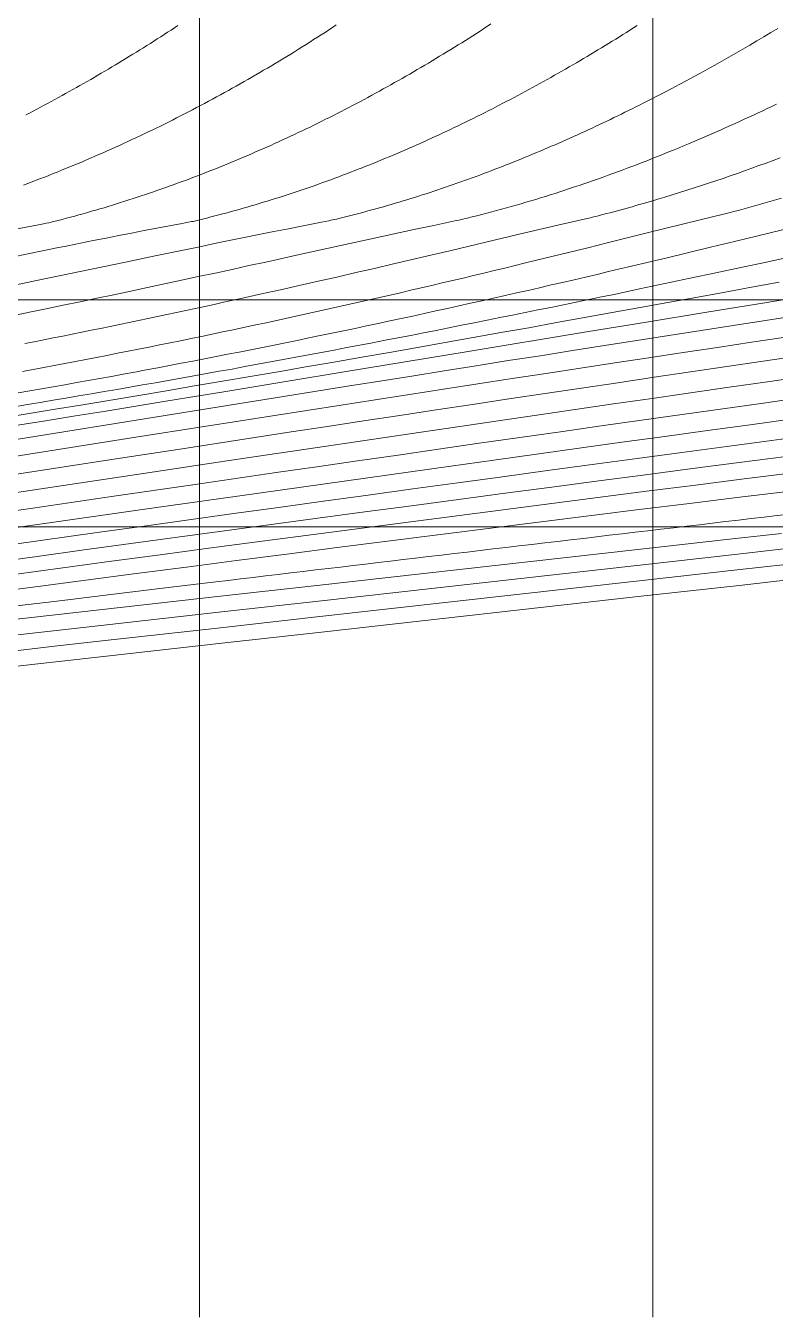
# Model space of a CAD drawing. Extents: x 11249 to 82946, y 15238 to 34763.
# Drawn here: x 59242 to 60069, y 24500 to 25924 of the extents above; entities that cross this region are included whole.
import ezdxf

# ---------------------------------------------------------------- set-up
doc = ezdxf.new("R2010")
doc.units = 0
doc.header["$LTSCALE"] = 250
doc.layers.add('03_Lines_Frames1', color=7, linetype='CONTINUOUS', lineweight=15)
doc.layers.add('03_Lines_Grid', color=253, linetype='CONTINUOUS', lineweight=15)
doc.layers.add('Make2D$Annotation$S0CO1', color=1, linetype='CONTINUOUS', true_color=0xff0000)

# ---------------------------------------------------------------- blocks, each defined once
blk = doc.blocks.new('*U7')
at = {"layer": '03_Lines_Grid'}
blk.add_line((0, -4367.6), (0, 3840), dxfattribs=at)
blk = doc.blocks.new('*U8')
at = {"layer": 'Make2D$Annotation$S0CO1', "color": 0, "linetype": 'ByBlock', "lineweight": -2, "transparency": 16777216}
for p in [(1000, 0), (1500, 0)]:
    blk.add_blockref('*U7', p, dxfattribs=at)

msp = doc.modelspace()

# ---------------------------------------------------------------- linework, layer by layer
at = {"layer": '03_Lines_Frames1'}
for points in [[(59221.6, 25636), (59254.4, 25642.8), (59352.5, 25663.2), (59385.2, 25670), (59417.9, 25676.8), (59434.2, 25680.2), (59450.5, 25683.6), (59466.8, 25686.9), (59483.2, 25690.2), (59499.5, 25693.5), (59515.8, 25696.8), (59532, 25700), (59548.3, 25703.2), (59568.5, 25707.2), (59572.6, 25708), (59576.6, 25708.8), (59578.6, 25709.3), (59580.5, 25709.7), (59584.9, 25710.7), (59589.2, 25711.8), (59593.6, 25712.8), (59597.9, 25713.9), (59602.3, 25715), (59606.6, 25716.1), (59610.9, 25717.3), (59615.2, 25718.4), (59619.6, 25719.6), (59623.9, 25720.7), (59628.2, 25721.9), (59632.5, 25723.1), (59636.8, 25724.3), (59641.1, 25725.6), (59645.4, 25726.8), (59649.7, 25728.1), (59654, 25729.3), (59658.3, 25730.6), (59662.5, 25731.9), (59666.8, 25733.3), (59671.1, 25734.6), (59675.3, 25735.9), (59679.6, 25737.3), (59683.9, 25738.6), (59688.1, 25740), (59692.4, 25741.4), (59696.6, 25742.8), (59700.9, 25744.3), (59705.1, 25745.7), (59709.3, 25747.1), (59713.5, 25748.6), (59717.8, 25750.1), (59722, 25751.6), (59726.2, 25753.1), (59730.4, 25754.6), (59734.6, 25756.1), (59738.8, 25757.6), (59743, 25759.2), (59747.2, 25760.8), (59751.4, 25762.3), (59755.6, 25763.9), (59759.7, 25765.5), (59763.9, 25767.1), (59768.1, 25768.7), (59772.2, 25770.4), (59776.4, 25772), (59780.5, 25773.7), (59784.7, 25775.3), (59788.8, 25777), (59793, 25778.7), (59797.1, 25780.4), (59801.2, 25782.1), (59805.4, 25783.9), (59809.5, 25785.6), (59813.6, 25787.3), (59817.7, 25789.1), (59821.8, 25790.9), (59825.9, 25792.6), (59830, 25794.4), (59834.1, 25796.2), (59838.2, 25798), (59842.3, 25799.8), (59846.4, 25801.7), (59850.5, 25803.5), (59854.5, 25805.4), (59858.6, 25807.2), (59862.6, 25809.1), (59866.7, 25811), (59870.8, 25812.9), (59874.8, 25814.8), (59878.8, 25816.7), (59882.9, 25818.6), (59886.9, 25820.5), (59890.9, 25822.4), (59895, 25824.4), (59899, 25826.3), (59903, 25828.3), (59907, 25830.3), (59911, 25832.3), (59915, 25834.2), (59919, 25836.2), (59923, 25838.3), (59931, 25842.3), (59938.9, 25846.4), (59946.8, 25850.5), (59954.8, 25854.6), (59962.7, 25858.8), (59970.5, 25863), (59978.4, 25867.3), (59986.2, 25871.6), (59994.1, 25875.9), (60001.9, 25880.2), (60009.7, 25884.6), (60017.4, 25889), (60025.2, 25893.4), (60032.9, 25897.9), (60040.7, 25902.4), (60048.4, 25906.9), (60056.1, 25911.5), (60063.7, 25916.1), (60071.4, 25920.7)], [(59227.4, 25698.8), (59244.8, 25702.1), (59256.3, 25704.3), (59262.1, 25705.5), (59264.9, 25706), (59267.8, 25706.6), (59270.6, 25707.2), (59272, 25707.5), (59273.4, 25707.8), (59278, 25709), (59282.7, 25710.2), (59287.3, 25711.5), (59291.9, 25712.7), (59296.5, 25714), (59301.1, 25715.3), (59305.8, 25716.6), (59310.4, 25717.9), (59315, 25719.2), (59319.6, 25720.5), (59324.1, 25721.9), (59328.7, 25723.2), (59333.3, 25724.6), (59337.9, 25726), (59342.5, 25727.4), (59347, 25728.9), (59351.6, 25730.3), (59356.2, 25731.8), (59360.7, 25733.3), (59365.3, 25734.7), (59369.8, 25736.2), (59374.4, 25737.8), (59378.9, 25739.3), (59383.4, 25740.8), (59387.9, 25742.4), (59392.5, 25744), (59397, 25745.6), (59401.5, 25747.2), (59406, 25748.8), (59410.5, 25750.4), (59415, 25752.1), (59419.5, 25753.7), (59424, 25755.4), (59428.4, 25757.1), (59432.9, 25758.8), (59437.4, 25760.5), (59441.8, 25762.3), (59446.3, 25764), (59450.7, 25765.8), (59455.2, 25767.6), (59459.6, 25769.4), (59464.1, 25771.2), (59468.5, 25773), (59472.9, 25774.8), (59477.3, 25776.6), (59481.7, 25778.5), (59486.1, 25780.4), (59490.5, 25782.3), (59494.9, 25784.2), (59499.3, 25786.1), (59503.7, 25788), (59508.1, 25789.9), (59512.5, 25791.9), (59516.8, 25793.9), (59521.2, 25795.8), (59525.5, 25797.8), (59529.9, 25799.8), (59534.2, 25801.9), (59538.6, 25803.9), (59542.9, 25805.9), (59547.2, 25808), (59551.5, 25810), (59555.8, 25812.1), (59560.1, 25814.2), (59564.4, 25816.3), (59568.7, 25818.4), (59573, 25820.6), (59577.3, 25822.7), (59581.6, 25824.9), (59585.8, 25827), (59590.1, 25829.2), (59594.3, 25831.4), (59598.6, 25833.6), (59602.8, 25835.8), (59607.1, 25838.1), (59611.3, 25840.3), (59615.5, 25842.6), (59619.7, 25844.8), (59623.9, 25847.1), (59628.1, 25849.4), (59632.3, 25851.7), (59636.5, 25854), (59640.7, 25856.3), (59644.9, 25858.6), (59649.1, 25861), (59653.2, 25863.3), (59657.4, 25865.7), (59661.5, 25868.1), (59665.7, 25870.5), (59669.8, 25872.9), (59674, 25875.3), (59678.1, 25877.7), (59682.2, 25880.1), (59686.3, 25882.6), (59690.4, 25885), (59694.5, 25887.5), (59698.6, 25890), (59702.7, 25892.4), (59706.8, 25894.9), (59710.9, 25897.4), (59714.9, 25900), (59719, 25902.5), (59723.1, 25905), (59727.1, 25907.6), (59731.1, 25910.1), (59735.2, 25912.7), (59739.2, 25915.3), (59743.2, 25917.9), (59747.3, 25920.5), (59751.3, 25923.1), (59755.3, 25925.7)], [(59232.7, 25669.8), (59246.7, 25672.7), (59260.8, 25675.6), (59274.8, 25678.4), (59288.8, 25681.3), (59302.8, 25684.1), (59316.9, 25686.9), (59330.9, 25689.7), (59344.9, 25692.4), (59358.9, 25695.2), (59372.9, 25697.9), (59386.9, 25700.5), (59414.8, 25705.8), (59418.2, 25706.4), (59421.7, 25707.1), (59425.1, 25707.8), (59426.8, 25708.1), (59428.5, 25708.5), (59433, 25709.6), (59437.4, 25710.7), (59441.9, 25711.8), (59446.4, 25713), (59450.9, 25714.1), (59455.3, 25715.3), (59459.8, 25716.5), (59464.3, 25717.6), (59468.7, 25718.9), (59473.2, 25720.1), (59477.6, 25721.3), (59482.1, 25722.6), (59486.5, 25723.9), (59491, 25725.2), (59495.4, 25726.5), (59499.8, 25727.8), (59504.2, 25729.1), (59508.7, 25730.5), (59513.1, 25731.8), (59517.5, 25733.2), (59521.9, 25734.6), (59526.3, 25736), (59530.7, 25737.4), (59535.1, 25738.9), (59539.5, 25740.3), (59543.8, 25741.8), (59548.2, 25743.3), (59552.6, 25744.8), (59556.9, 25746.3), (59561.3, 25747.8), (59565.7, 25749.3), (59570, 25750.9), (59574.4, 25752.5), (59578.7, 25754), (59583, 25755.6), (59587.4, 25757.2), (59591.7, 25758.9), (59596, 25760.5), (59600.3, 25762.2), (59604.6, 25763.8), (59608.9, 25765.5), (59613.2, 25767.2), (59617.5, 25768.9), (59621.8, 25770.6), (59626.1, 25772.3), (59630.4, 25774.1), (59634.7, 25775.8), (59638.9, 25777.6), (59643.2, 25779.4), (59647.5, 25781.2), (59651.7, 25783), (59656, 25784.8), (59660.2, 25786.6), (59664.4, 25788.4), (59668.7, 25790.3), (59672.9, 25792.2), (59677.1, 25794), (59681.3, 25795.9), (59685.5, 25797.8), (59689.7, 25799.8), (59693.9, 25801.7), (59698.1, 25803.6), (59702.3, 25805.6), (59706.5, 25807.5), (59710.7, 25809.5), (59714.8, 25811.5), (59719, 25813.5), (59723.2, 25815.5), (59727.3, 25817.5), (59731.5, 25819.5), (59735.6, 25821.6), (59739.7, 25823.6), (59743.9, 25825.7), (59748, 25827.7), (59752.1, 25829.8), (59756.2, 25831.9), (59760.3, 25834), (59764.4, 25836.1), (59768.5, 25838.3), (59772.6, 25840.4), (59776.7, 25842.5), (59780.8, 25844.7), (59784.9, 25846.9), (59788.9, 25849), (59793, 25851.2), (59797.1, 25853.4), (59801.1, 25855.6), (59805.2, 25857.9), (59809.2, 25860.1), (59813.3, 25862.3), (59817.3, 25864.6), (59821.3, 25866.8), (59825.3, 25869.1), (59829.4, 25871.4), (59833.4, 25873.7), (59837.4, 25875.9), (59841.4, 25878.3), (59845.4, 25880.6), (59849.4, 25882.9), (59853.3, 25885.2), (59857.3, 25887.6), (59861.3, 25889.9), (59865.3, 25892.3), (59869.2, 25894.6), (59873.2, 25897), (59877.1, 25899.4), (59881.1, 25901.8), (59885, 25904.2), (59888.9, 25906.6), (59892.9, 25909), (59896.8, 25911.5), (59900.7, 25913.9), (59904.6, 25916.4), (59908.5, 25918.8), (59912.4, 25921.3), (59916.3, 25923.8)], [(59240, 25748.1), (59244.7, 25749.9), (59249.4, 25751.6), (59254, 25753.4), (59258.7, 25755.2), (59263.3, 25757), (59267.9, 25758.8), (59272.6, 25760.7), (59277.2, 25762.5), (59281.8, 25764.4), (59286.4, 25766.3), (59291, 25768.2), (59295.6, 25770.1), (59300.2, 25772), (59304.8, 25773.9), (59309.4, 25775.9), (59313.9, 25777.8), (59318.5, 25779.8), (59323.1, 25781.8), (59327.6, 25783.8), (59332.2, 25785.8), (59336.7, 25787.8), (59341.3, 25789.9), (59345.8, 25791.9), (59350.3, 25794), (59354.8, 25796.1), (59359.4, 25798.2), (59363.9, 25800.3), (59368.4, 25802.4), (59372.9, 25804.5), (59377.4, 25806.7), (59381.8, 25808.8), (59386.3, 25811), (59390.8, 25813.2), (59395.2, 25815.4), (59399.7, 25817.6), (59404.2, 25819.8), (59408.6, 25822.1), (59413, 25824.3), (59417.5, 25826.6), (59421.9, 25828.9), (59426.3, 25831.2), (59430.7, 25833.5), (59435.1, 25835.8), (59439.5, 25838.1), (59443.9, 25840.5), (59448.3, 25842.8), (59452.7, 25845.2), (59457, 25847.6), (59461.4, 25850), (59465.8, 25852.4), (59470.1, 25854.8), (59474.4, 25857.2), (59478.8, 25859.7), (59483.1, 25862.1), (59487.4, 25864.6), (59491.7, 25867.1), (59496.1, 25869.5), (59500.4, 25872), (59504.6, 25874.6), (59508.9, 25877.1), (59513.2, 25879.6), (59517.5, 25882.2), (59521.7, 25884.8), (59526, 25887.3), (59530.3, 25889.9), (59534.5, 25892.5), (59538.7, 25895.1), (59543, 25897.8), (59547.2, 25900.4), (59551.4, 25903), (59555.6, 25905.7), (59559.8, 25908.4), (59564, 25911), (59568.2, 25913.7), (59572.4, 25916.4), (59576.5, 25919.2), (59580.7, 25921.9), (59584.8, 25924.6)], [(59241.3, 25573.5), (59251.8, 25575.5), (59262.2, 25577.6), (59272.7, 25579.7), (59283.2, 25581.7), (59293.6, 25583.8), (59304.1, 25586), (59314.5, 25588.1), (59325, 25590.2), (59335.4, 25592.4), (59345.9, 25594.5), (59356.3, 25596.7), (59366.8, 25598.8), (59377.2, 25601), (59387.6, 25603.2), (59398.1, 25605.4), (59408.5, 25607.7), (59418.9, 25609.9), (59429.4, 25612.1), (59439.8, 25614.4), (59450.2, 25616.6), (59460.6, 25618.9), (59481.4, 25623.5), (59502.3, 25628.1), (59523.1, 25632.7), (59543.9, 25637.4), (59564.6, 25642.1), (59585.4, 25646.8), (59606.2, 25651.6), (59626.9, 25656.3), (59647.7, 25661.2), (59668.4, 25666), (59689.1, 25670.9), (59709.8, 25675.7), (59751.2, 25685.5), (59792.5, 25695.3), (59813.1, 25700.1), (59833.7, 25704.9), (59864.5, 25712.1), (59869.6, 25713.3), (59872.2, 25713.9), (59874.7, 25714.6), (59878.7, 25715.6), (59882.8, 25716.7), (59886.8, 25717.7), (59890.8, 25718.8), (59894.9, 25719.9), (59898.9, 25721), (59902.9, 25722.1), (59906.9, 25723.2), (59911, 25724.3), (59915, 25725.5), (59923, 25727.8), (59931.1, 25730.1), (59939.1, 25732.5), (59947.1, 25734.9), (59955.2, 25737.4), (59963.2, 25739.9), (59971.2, 25742.4), (59979.2, 25744.9), (59987.2, 25747.5), (59995.1, 25750.2), (60003.1, 25752.8), (60011.1, 25755.5), (60019, 25758.3), (60026.9, 25761), (60034.9, 25763.8), (60042.8, 25766.7), (60050.7, 25769.5), (60058.5, 25772.4), (60066.4, 25775.3), (60074.2, 25778.2)], [(59239, 25542.8), (59250.6, 25545), (59262.2, 25547.1), (59273.9, 25549.3), (59285.5, 25551.5), (59297.1, 25553.7), (59308.7, 25555.9), (59320.3, 25558.2), (59331.9, 25560.4), (59343.6, 25562.7), (59355.2, 25565), (59366.8, 25567.3), (59378.4, 25569.6), (59389.9, 25571.9), (59401.5, 25574.3), (59413.1, 25576.6), (59424.7, 25579), (59436.3, 25581.4), (59447.8, 25583.8), (59459.4, 25586.2), (59471, 25588.7), (59482.5, 25591.1), (59494.1, 25593.6), (59505.7, 25596.1), (59517.2, 25598.6), (59528.8, 25601.1), (59540.3, 25603.6), (59551.8, 25606.1), (59563.4, 25608.7), (59574.9, 25611.2), (59586.4, 25613.8), (59598, 25616.4), (59609.5, 25619), (59621, 25621.6), (59632.5, 25624.2), (59644, 25626.9), (59655.5, 25629.5), (59667, 25632.2), (59678.5, 25634.9), (59690, 25637.6), (59701.5, 25640.3), (59713, 25643), (59724.5, 25645.7), (59736, 25648.4), (59747.5, 25651.2), (59758.9, 25653.9), (59770.4, 25656.7), (59793.3, 25662.3), (59816.2, 25667.8), (59839.1, 25673.5), (59862, 25679.1), (59884.9, 25684.8), (59930.5, 25696.1), (59964.8, 25704.6), (59987.5, 25710.2), (60010.3, 25715.7), (60015.9, 25717.2), (60018.8, 25717.9), (60021.6, 25718.6), (60029.3, 25720.6), (60037, 25722.7), (60044.7, 25724.8), (60052.4, 25727), (60060.1, 25729.1), (60067.8, 25731.3), (60075.6, 25733.5)], [(59234.2, 25519.1), (59247, 25521.3), (59259.9, 25523.6), (59272.7, 25525.8), (59285.5, 25528.1), (59298.4, 25530.4), (59311.2, 25532.7), (59324.1, 25535), (59336.9, 25537.3), (59349.7, 25539.7), (59362.5, 25542), (59375.3, 25544.4), (59388.2, 25546.8), (59401, 25549.2), (59413.8, 25551.7), (59426.6, 25554.1), (59439.4, 25556.6), (59452.2, 25559.1), (59465, 25561.6), (59477.7, 25564.1), (59490.5, 25566.7), (59503.3, 25569.2), (59516.1, 25571.8), (59528.8, 25574.4), (59541.6, 25577), (59554.4, 25579.6), (59567.1, 25582.2), (59579.9, 25584.9), (59592.6, 25587.5), (59605.4, 25590.2), (59618.1, 25592.9), (59630.9, 25595.6), (59643.6, 25598.4), (59656.3, 25601.1), (59669.1, 25603.8), (59681.8, 25606.6), (59694.5, 25609.4), (59707.2, 25612.2), (59720, 25615), (59732.7, 25617.8), (59745.4, 25620.7), (59758.1, 25623.5), (59770.8, 25626.4), (59783.5, 25629.3), (59796.2, 25632.1), (59808.8, 25635), (59821.5, 25638), (59834.2, 25640.9), (59846.9, 25643.8), (59859.5, 25646.8), (59872.2, 25649.7), (59884.9, 25652.7), (59897.5, 25655.7), (59910.2, 25658.7), (59922.8, 25661.7), (59948.1, 25667.7), (59973.4, 25673.8), (59998.7, 25679.9), (60023.9, 25686), (60099.6, 25704.3)], [(59230.1, 25503.9), (59244.3, 25506.3), (59258.4, 25508.6), (59272.5, 25511), (59286.6, 25513.3), (59300.7, 25515.7), (59314.9, 25518.1), (59329, 25520.5), (59343.1, 25522.9), (59357.2, 25525.4), (59371.3, 25527.8), (59385.4, 25530.3), (59399.5, 25532.8), (59413.6, 25535.3), (59427.6, 25537.8), (59441.7, 25540.3), (59455.8, 25542.9), (59469.9, 25545.4), (59484, 25548), (59498, 25550.6), (59512.1, 25553.2), (59526.2, 25555.8), (59540.3, 25558.4), (59554.3, 25561), (59568.4, 25563.7), (59582.4, 25566.3), (59596.5, 25569), (59610.6, 25571.7), (59624.6, 25574.4), (59638.7, 25577.1), (59652.7, 25579.8), (59666.8, 25582.5), (59680.8, 25585.3), (59694.8, 25588), (59708.9, 25590.8), (59722.9, 25593.6), (59736.9, 25596.3), (59751, 25599.1), (59765, 25602), (59779, 25604.8), (59793, 25607.6), (59807, 25610.5), (59821.1, 25613.3), (59835.1, 25616.2), (59849.1, 25619.1), (59863.1, 25621.9), (59877.1, 25624.8), (59891.1, 25627.7), (59919.1, 25633.6), (59947.1, 25639.5), (59975, 25645.4), (60003, 25651.3), (60030.9, 25657.3), (60058.9, 25663.3), (60086.8, 25669.3)], [(59231.1, 25483), (59264.3, 25488.4), (59297.4, 25493.7), (59330.6, 25499.1), (59363.7, 25504.5), (59396.8, 25509.9), (59463.1, 25520.8), (59529.3, 25531.7), (59595.6, 25542.6), (59728.1, 25564.4), (59860.6, 25586.2), (59926.9, 25597.1), (59993.2, 25607.9), (60059.4, 25618.8), (60125.7, 25629.6)], [(59172.3, 25458.3), (59243.1, 25469.7), (59384.7, 25492.4), (59455.6, 25503.8), (59526.4, 25515.2), (59597.2, 25526.5), (59632.6, 25532.1), (59668.1, 25537.7), (59703.5, 25543.4), (59738.9, 25549), (59774.3, 25554.6), (59809.8, 25560.1), (59845.2, 25565.7), (59880.6, 25571.3), (59916.1, 25576.8), (59951.5, 25582.3), (59987, 25587.8), (60022.4, 25593.3), (60057.8, 25598.7), (60093.3, 25604.2)], [(59213.1, 25446.4), (59363.9, 25470.2), (59439.2, 25482.1), (59476.9, 25488), (59514.6, 25493.9), (59552.3, 25499.8), (59590, 25505.7), (59627.7, 25511.5), (59665.4, 25517.4), (59703.1, 25523.2), (59740.8, 25529.1), (59778.5, 25534.9), (59816.3, 25540.6), (59854, 25546.4), (59891.7, 25552.1), (59929.4, 25557.9), (59967.1, 25563.6), (60004.9, 25569.2), (60042.6, 25574.9), (60080.3, 25580.5)], [(59174.8, 25420.7), (59334.8, 25445.3), (59414.8, 25457.6), (59494.9, 25469.9), (59534.9, 25476), (59574.9, 25482.1), (59614.9, 25488.2), (59654.9, 25494.2), (59695, 25500.3), (59735, 25506.3), (59775, 25512.4), (59815.1, 25518.4), (59855.1, 25524.3), (59895.1, 25530.3), (59935.2, 25536.3), (59975.2, 25542.2), (60015.3, 25548.1), (60055.3, 25554), (60095.4, 25559.8)], [(59160.6, 25379.2), (59250.1, 25392.2), (59339.6, 25405.2), (59429, 25418.2), (59518.5, 25431.2), (59563.3, 25437.7), (59608, 25444.2), (59652.8, 25450.6), (59697.5, 25457.1), (59742.3, 25463.5), (59787.1, 25469.9), (59831.8, 25476.3), (59876.6, 25482.6), (59921.4, 25489), (59966.2, 25495.3), (60010.9, 25501.6), (60055.7, 25507.9), (60100.5, 25514.2)], [(59193.2, 25365.2), (59381.5, 25391.9), (59475.7, 25405.2), (59522.8, 25411.9), (59569.9, 25418.5), (59617, 25425.2), (59664.1, 25431.8), (59711.2, 25438.4), (59758.3, 25444.9), (59805.4, 25451.5), (59852.5, 25458.1), (59899.7, 25464.6), (59946.8, 25471.1), (59993.9, 25477.6), (60041.1, 25484), (60088.2, 25490.5)], [(59224.9, 25351.8), (59323.6, 25365.5), (59373, 25372.3), (59422.3, 25379.2), (59471.7, 25386), (59521.1, 25392.8), (59570.5, 25399.6), (59619.9, 25406.4), (59669.3, 25413.2), (59718.7, 25419.9), (59768.1, 25426.7), (59817.5, 25433.4), (59866.9, 25440), (59916.3, 25446.7), (59965.8, 25453.4), (60015.2, 25460), (60064.6, 25466.6), (60114.1, 25473.2)], [(59203.6, 25331.8), (59255.1, 25338.9), (59306.7, 25346), (59358.2, 25353), (59409.8, 25360), (59461.4, 25367), (59512.9, 25374), (59564.5, 25380.9), (59616.1, 25387.9), (59667.7, 25394.8), (59719.3, 25401.7), (59770.9, 25408.5), (59822.5, 25415.3), (59874.1, 25422.2), (59925.7, 25428.9), (59977.4, 25435.7), (60029, 25442.4), (60080.7, 25449.1)], [(59197.9, 25298.2), (59253.3, 25305.5), (59308.7, 25312.8), (59364.1, 25320), (59419.5, 25327.2), (59474.9, 25334.4), (59530.4, 25341.5), (59585.8, 25348.6), (59641.3, 25355.6), (59696.8, 25362.6), (59752.2, 25369.6), (59807.7, 25376.6), (59863.2, 25383.5), (59918.7, 25390.4), (59974.2, 25397.3), (60029.7, 25404.1), (60085.3, 25410.9)], [(58433.8, 25189.4), (58532.4, 25189.4), (58533.9, 25189.5), (58590.3, 25196.1), (58646.7, 25202.7), (58703.2, 25209.2), (58759.6, 25215.8), (58816, 25222.3), (58872.4, 25228.8), (58928.9, 25235.2), (58993.8, 25242.6), (59049.4, 25249), (59104.9, 25255.3), (59160.5, 25261.6), (59216.1, 25267.8), (59271.7, 25274.1), (59327.2, 25280.4), (59453.8, 25294.6), (59563.3, 25306.8), (59913.9, 25346), (60021.6, 25358.1), (60075.4, 25364.1)], [(58433.8, 25172.1), (58532.5, 25172.1), (58534, 25172.2), (58590.5, 25178.8), (58647.1, 25185.4), (58703.6, 25192), (58760.1, 25198.5), (58816.6, 25205.1), (58873.1, 25211.6), (58929.6, 25218), (58994.7, 25225.4), (59050.3, 25231.8), (59106, 25238.1), (59161.6, 25244.4), (59217.3, 25250.7), (59272.9, 25257), (59328.6, 25263.2), (59455.4, 25277.5), (59565, 25289.7), (59916.2, 25329), (60024, 25341.1), (60078, 25347.1)], [(58433.8, 25154.8), (58532.7, 25154.8), (58534.2, 25154.9), (58590.8, 25161.5), (58647.4, 25168.2), (58704, 25174.7), (58760.6, 25181.3), (58817.2, 25187.8), (58873.8, 25194.3), (58930.4, 25200.8), (58995.5, 25208.2), (59051.2, 25214.6), (59107, 25220.9), (59162.7, 25227.2), (59218.5, 25233.5), (59274.2, 25239.8), (59330, 25246.1), (59457, 25260.3), (59566.7, 25272.6), (59918.5, 25311.9), (60026.5, 25324), (60080.5, 25330.1)], [(58433.8, 25137.5), (58532.8, 25137.5), (58534.4, 25137.6), (58591, 25144.3), (58647.7, 25150.9), (58704.4, 25157.5), (58761.1, 25164.1), (58817.8, 25170.6), (58874.5, 25177.1), (58931.2, 25183.6), (58996.4, 25191), (59052.2, 25197.4), (59108, 25203.7), (59163.8, 25210.1), (59219.7, 25216.4), (59275.5, 25222.7), (59331.3, 25228.9), (59458.5, 25243.2), (59568.4, 25255.5), (59920.7, 25294.9), (60028.9, 25307), (60083, 25313.1)], [(58433.8, 25197.1), (58533.8, 25197.1), (58590.7, 25204.4), (58647.6, 25211.6), (58704.5, 25218.8), (58761.4, 25226), (58818.3, 25233.2), (58875.2, 25240.3), (58932.1, 25247.4), (58989, 25254.4), (59045.9, 25261.4), (59102.8, 25268.4), (59159.7, 25275.4), (59216.6, 25282.4), (59273.6, 25289.3), (59330.5, 25296.2), (59387.4, 25303), (59451.8, 25310.8)]]:
    msp.add_lwpolyline(points, dxfattribs=at)
at = {"layer": '03_Lines_Frames1', "color": 2}
for points in [[(59242.5, 25825.4), (59246.5, 25827.5), (59250.5, 25829.6), (59254.5, 25831.7), (59258.6, 25833.8), (59262.6, 25836), (59266.5, 25838.1), (59270.5, 25840.3), (59274.5, 25842.4), (59278.5, 25844.6), (59282.5, 25846.8), (59286.4, 25849), (59290.4, 25851.2), (59294.3, 25853.4), (59298.3, 25855.6), (59302.2, 25857.8), (59306.2, 25860.1), (59310.1, 25862.3), (59314, 25864.6), (59317.9, 25866.8), (59321.8, 25869.1), (59325.7, 25871.4), (59329.6, 25873.7), (59333.5, 25876), (59337.4, 25878.3), (59341.3, 25880.6), (59345.2, 25882.9), (59349.1, 25885.3), (59352.9, 25887.6), (59356.8, 25890), (59360.6, 25892.4), (59364.5, 25894.7), (59368.3, 25897.1), (59372.2, 25899.5), (59376, 25901.9), (59379.8, 25904.3), (59383.6, 25906.8), (59387.4, 25909.2), (59391.2, 25911.6), (59395, 25914.1), (59398.8, 25916.6), (59402.6, 25919), (59406.4, 25921.5), (59410.2, 25924)], [(59227.7, 25604.1), (59246.4, 25607.9), (59265, 25611.8), (59283.7, 25615.6), (59302.3, 25619.5), (59320.9, 25623.4), (59339.6, 25627.3), (59358.2, 25631.2), (59376.8, 25635.2), (59395.4, 25639.2), (59414, 25643.2), (59432.6, 25647.2), (59451.2, 25651.2), (59469.8, 25655.2), (59488.4, 25659.3), (59507, 25663.3), (59544.1, 25671.5), (59599.7, 25683.7), (59618.3, 25687.7), (59636.8, 25691.8), (59655.3, 25695.8), (59673.8, 25699.8), (59692.2, 25703.7), (59715.3, 25708.6), (59719.8, 25709.6), (59724.4, 25710.6), (59726.7, 25711.1), (59728.9, 25711.6), (59734.4, 25713), (59739.8, 25714.3), (59745.2, 25715.7), (59750.7, 25717.1), (59756.1, 25718.5), (59761.5, 25720), (59766.9, 25721.5), (59772.3, 25722.9), (59777.7, 25724.5), (59783.1, 25726), (59788.4, 25727.6), (59793.8, 25729.1), (59799.2, 25730.7), (59804.6, 25732.3), (59809.9, 25734), (59815.3, 25735.6), (59820.6, 25737.3), (59825.9, 25739), (59831.3, 25740.7), (59836.6, 25742.5), (59841.9, 25744.2), (59847.2, 25746), (59852.5, 25747.8), (59857.8, 25749.6), (59863.1, 25751.4), (59868.4, 25753.2), (59873.7, 25755.1), (59879, 25757), (59884.3, 25758.9), (59889.5, 25760.8), (59894.8, 25762.7), (59900, 25764.7), (59905.3, 25766.6), (59910.5, 25768.6), (59915.7, 25770.6), (59920.9, 25772.6), (59926.2, 25774.6), (59931.4, 25776.6), (59936.6, 25778.7), (59941.8, 25780.8), (59947, 25782.9), (59952.2, 25785), (59957.4, 25787.1), (59962.6, 25789.2), (59967.7, 25791.4), (59972.9, 25793.5), (59978.1, 25795.7), (59983.2, 25797.9), (59988.4, 25800.1), (59993.5, 25802.3), (59998.7, 25804.6), (60003.8, 25806.8), (60008.9, 25809.1), (60014.1, 25811.4), (60019.2, 25813.6), (60024.3, 25815.9), (60029.4, 25818.3), (60034.5, 25820.6), (60039.6, 25822.9), (60044.6, 25825.3), (60049.7, 25827.6), (60054.8, 25830), (60059.8, 25832.4), (60064.9, 25834.8), (60069.9, 25837.2)], [(59228.5, 25493.6), (59243.9, 25496.1), (59274.7, 25501.1), (59305.4, 25506.1), (59336.2, 25511.2), (59366.9, 25516.3), (59397.7, 25521.5), (59428.4, 25526.7), (59459.2, 25531.9), (59489.9, 25537.1), (59520.6, 25542.4), (59551.3, 25547.7), (59582.1, 25553), (59612.8, 25558.3), (59643.5, 25563.7), (59674.2, 25569.1), (59704.9, 25574.5), (59735.6, 25580), (59766.3, 25585.5), (59797, 25590.9), (59827.6, 25596.5), (59858.3, 25602), (59889, 25607.5), (59919.7, 25613.1), (59950.3, 25618.7), (59981, 25624.3), (60011.7, 25629.9), (60042.3, 25635.5), (60073, 25641.1)], [(59212.4, 25406.4), (59381.9, 25431.7), (59466.6, 25444.4), (59509, 25450.7), (59551.4, 25457), (59593.7, 25463.3), (59636.1, 25469.6), (59678.5, 25475.8), (59720.9, 25482.1), (59763.3, 25488.3), (59805.7, 25494.5), (59848.1, 25500.7), (59890.5, 25506.9), (59932.9, 25513), (59975.3, 25519.2), (60017.7, 25525.3), (60060.1, 25531.4), (60102.5, 25537.5)], [(59229.8, 25319), (59283.3, 25326.3), (59336.9, 25333.5), (59390.5, 25340.6), (59444.1, 25347.8), (59497.7, 25354.9), (59551.3, 25362), (59605, 25369), (59658.6, 25376), (59712.3, 25383), (59765.9, 25390), (59819.6, 25396.9), (59873.2, 25403.8), (59926.9, 25410.7), (59980.6, 25417.5), (60034.3, 25424.3), (60088, 25431.1)]]:
    msp.add_lwpolyline(points, dxfattribs=at)
at = {"layer": '03_Lines_Frames1'}
for points, knots in [([(58513.5, 25706.9), (58526, 25715.5), (58537.8, 25724.5), (58561.3, 25743.4), (58573, 25753.4), (58590, 25768.2), (58595.6, 25773.2), (58606.9, 25783.2), (58612.6, 25788.2), (58623.8, 25798.2), (58629.5, 25803.2), (58640.7, 25813.2), (58646.4, 25818.2), (58663.3, 25833.3), (58674.6, 25843.2), (58697.2, 25863.2), (58708.5, 25873.1), (58742.5, 25903), (58765.1, 25922.9), (58798.9, 25953), (58810.1, 25963.1), (58832.5, 25983.3), (58843.7, 25993.4), (58877.1, 26024), (58899.1, 26044.5), (58964.5, 26107.3), (59006.8, 26149.9), (59089.2, 26238.8), (59128.8, 26284.5), (59204.3, 26379.3), (59240.2, 26428.2), (59307.4, 26529.1), (59338.7, 26581.1), (59396, 26687.9), (59422, 26742.8), (59444.9, 26798.9), (59471.2, 26863.3), (59493.5, 26929.5), (59528.7, 27064.1), (59541.5, 27132.8), (59556.1, 27271.3), (59557.8, 27341.4), (59548, 27480.6), (59536.5, 27549.8), (59517.4, 27617), (59504, 27664.1), (59487, 27710.2), (59457.2, 27777.4), (59446.6, 27799.5), (59424.2, 27843), (59412.3, 27864.5), (59375.3, 27928), (59348.7, 27968.8), (59306.5, 28029), (59292.3, 28048.7), (59270.3, 28078.2), (59263, 28087.9), (59248.2, 28107.4), (59240.7, 28117.1), (59233.3, 28126.8), (59224.9, 28137.7), (59216.5, 28148.6), (59199.6, 28170.4), (59191.1, 28181.3), (59174.2, 28203.1), (59165.7, 28214), (59148.8, 28235.8), (59140.3, 28246.7), (59123.4, 28268.5), (59115, 28279.4), (59098.2, 28301.3), (59089.9, 28312.3), (59065.2, 28345.1), (59048.6, 28367.8), (59017.1, 28413.2), (59001.5, 28437), (58980.4, 28473.3), (58973.7, 28485.6), (58961.2, 28510.8), (58955.4, 28523.6), (58939.7, 28563.1), (58931.9, 28590), (58922.9, 28646.3), (58921.8, 28674.3), (58925.9, 28730.5), (58930.9, 28757.9), (58944.9, 28811.6), (58954, 28838), (58974.7, 28889.3), (58986.5, 28914.5), (59011.7, 28963.6), (59025.3, 28987.9), (59067.5, 29058.4), (59098.8, 29104.7), (59162.7, 29193.4), (59196.7, 29237.4), (59231, 29280), (59274.4, 29333.9), (59320, 29387.6), (59411.5, 29491.7), (59458.7, 29543.7), (59600, 29695.5), (59699, 29797.1), (59821, 29919.4), (59845.6, 29944), (59895, 29993.1), (59919.8, 30017.5), (59994.2, 30090.7), (60044, 30139.4), (60143.8, 30236.4), (60193.8, 30284.9), (60293.9, 30381.7), (60344, 30430), (60444, 30526.9), (60493.9, 30575.3), (60593.6, 30672.5), (60643.3, 30721.3), (60791.9, 30868), (60890.1, 30966.8), (61083.8, 31167.1), (61178.9, 31268.4), (61365.6, 31475.8), (61456.1, 31580.7), (61544.6, 31688.7), (61647.3, 31814), (61745.1, 31940.7), (61935, 32202.7), (62025.4, 32335.5), (62163, 32549.5), (62212.2, 32628.4), (62260.3, 32708)], [0.000368, 0.000368, 0.000368, 0.000368, 45.6909, 45.6909, 90.499787, 90.499787, 113.114417, 113.114417, 135.729326, 135.729326, 158.344219, 158.344219, 180.959113, 180.959113, 226.17334, 226.17334, 271.387636, 271.387636, 361.816231, 361.816231, 407.042962, 407.042962, 452.269977, 452.269977, 542.863446, 542.863446, 724.269376, 724.269376, 906.155775, 906.155775, 1087.928086, 1087.928086, 1269.712574, 1269.712574, 1451.448524, 1451.448524, 1451.448524, 1660.526787, 1660.526787, 1869.605989, 1869.605989, 2079.150013, 2079.150013, 2288.786819, 2288.786819, 2288.786819, 2435.605567, 2435.605567, 2509.03086, 2509.03086, 2582.464612, 2582.464612, 2729.438321, 2729.438321, 2802.962585, 2802.962585, 2839.620177, 2839.620177, 2876.278558, 2876.278558, 2876.278558, 2917.763973, 2917.763973, 2959.24948, 2959.24948, 3000.734995, 3000.734995, 3042.220513, 3042.220513, 3083.709515, 3083.709515, 3125.198646, 3125.198646, 3207.369577, 3207.369577, 3291.240003, 3291.240003, 3333.44631, 3333.44631, 3375.694371, 3375.694371, 3461.261978, 3461.261978, 3546.843125, 3546.843125, 3630.392336, 3630.392336, 3713.671315, 3713.671315, 3796.723495, 3796.723495, 3879.803715, 3879.803715, 4044.114898, 4044.114898, 4208.816811, 4208.816811, 4208.816811, 4416.804201, 4416.804201, 4625.215559, 4625.215559, 5039.718966, 5039.718966, 5144.273676, 5144.273676, 5248.828998, 5248.828998, 5457.939587, 5457.939587, 5667.050409, 5667.050409, 5876.161659, 5876.161659, 6085.292044, 6085.292044, 6294.422698, 6294.422698, 6712.589853, 6712.589853, 7131.40665, 7131.40665, 7550.866105, 7550.866105, 7550.866105, 8036.542689, 8036.542689, 8521.143825, 8521.143825, 8799.433047, 8799.433047, 8799.433047, 8799.433047]), ([(59451.8, 25310.8), (59525.2, 25319.6), (59598.7, 25328.3), (59672.1, 25337), (59748, 25346), (59824, 25354.9), (59899.9, 25363.8), (59975.8, 25372.8), (60051.8, 25381.6), (60127.7, 25390.5), (60203.7, 25399.3), (60279.6, 25408.2), (60355.6, 25417), (60431.5, 25425.9), (60507.4, 25434.8), (60583.4, 25443.7), (60659.3, 25452.6), (60735.2, 25461.6), (60811.2, 25470.8), (60849.1, 25475.3), (60887.1, 25479.9), (60925, 25484.6), (60963, 25489.2), (61000.9, 25493.9), (61038.8, 25498.6), (61076.8, 25503.4), (61114.7, 25508.2), (61152.6, 25513.1), (61190.5, 25517.9), (61228.4, 25522.9), (61266.3, 25528), (61304.2, 25533), (61342.1, 25538.2), (61379.9, 25543.5), (61417.8, 25548.8), (61455.6, 25554.2), (61493.5, 25559.9), (61531.3, 25565.5), (61569.1, 25571.3), (61606.8, 25577.3), (61625.7, 25580.4), (61644.5, 25583.5), (61663.4, 25586.6), (61682.2, 25589.8), (61701.1, 25593), (61719.9, 25596.3), (61738.7, 25599.6), (61757.5, 25603.1), (61776.3, 25606.6), (61795.1, 25610.1), (61813.9, 25613.7), (61832.6, 25617.4), (61851.4, 25621.2), (61870.1, 25625), (61888.8, 25629.1), (61907.5, 25633.1), (61926.1, 25637.3), (61944.7, 25641.6), (61963.3, 25646), (61981.9, 25650.6), (62000.4, 25655.4), (62009.7, 25657.8), (62018.9, 25660.2), (62028.1, 25662.8), (62037.3, 25665.3), (62046.5, 25667.9), (62055.7, 25670.6), (62064.9, 25673.3), (62074, 25676.1), (62083.1, 25678.9), (62092.2, 25681.8), (62101.3, 25684.7), (62110.4, 25687.8), (62119.4, 25690.9), (62128.4, 25694.1), (62137.4, 25697.4), (62141.9, 25699), (62146.4, 25700.7), (62150.8, 25702.4), (62155.3, 25704.1), (62159.7, 25705.9), (62164.2, 25707.7)], [924.986784, 924.986784, 924.986784, 924.986784, 1146.86436, 1146.86436, 1146.86436, 1376.237229, 1376.237229, 1376.237229, 1605.610089, 1605.610089, 1605.610089, 1834.982946, 1834.982946, 1834.982946, 2064.355817, 2064.355817, 2064.355817, 2293.728736, 2293.728736, 2293.728736, 2408.415184, 2408.415184, 2408.415184, 2523.101649, 2523.101649, 2523.101649, 2637.788139, 2637.788139, 2637.788139, 2752.47468, 2752.47468, 2752.47468, 2867.161295, 2867.161295, 2867.161295, 2981.848071, 2981.848071, 2981.848071, 3096.535131, 3096.535131, 3096.535131, 3153.878465, 3153.878465, 3153.878465, 3211.221857, 3211.221857, 3211.221857, 3268.565317, 3268.565317, 3268.565317, 3325.908892, 3325.908892, 3325.908892, 3383.252637, 3383.252637, 3383.252637, 3440.596694, 3440.596694, 3440.596694, 3497.941266, 3497.941266, 3497.941266, 3526.613112, 3526.613112, 3526.613112, 3555.285053, 3555.285053, 3555.285053, 3583.957095, 3583.957095, 3583.957095, 3612.629313, 3612.629313, 3612.629313, 3641.301777, 3641.301777, 3641.301777, 3655.637717, 3655.637717, 3655.637717, 3669.973694, 3669.973694, 3669.973694, 3669.973694])]:
    msp.add_open_spline(points, degree=3, knots=knots, dxfattribs=at)
at = {"layer": '03_Lines_Grid'}
for p, q in [((12843.7, 25621.5), (63550.2, 25621.5)), ((12843.7, 25371.5), (63550.2, 25371.5))]:
    msp.add_line(p, q, dxfattribs=at)

# ---------------------------------------------------------------- block references
at = {"layer": 'Make2D$Annotation$S0CO1'}
msp.add_blockref('*U8', (58433.8, 28868.1), dxfattribs=at)

doc.saveas('drawing.dxf')
